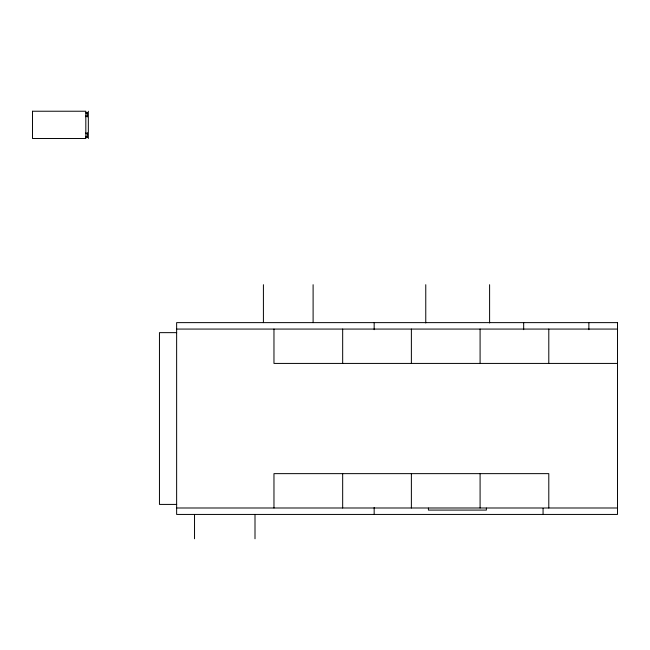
<?xml version="1.0" encoding="UTF-8"?>
<svg xmlns="http://www.w3.org/2000/svg" width="650" height="650" viewBox="0 0 650 650"><rect width="100%" height="100%" fill="white"/><g stroke="black" fill="none" stroke-linecap="round" stroke-linejoin="round"><path stroke-width="0.97" d="M88.327 138.507L88.327 111.231M263.412 322.627L263.412 284.7M85.824 112.946L87.254 112.946M85.824 116.35L87.254 116.35M87.254 133.396L85.824 133.396L85.824 132.957M85.824 136.801L87.254 136.801M176.638 329.071L617.5 329.071M176.67 332.646L159.453 332.646L159.453 504.416L176.67 504.416M617.5 363.423L273.967 363.423L273.967 329.071M176.638 507.991L617.5 507.991M588.876 322.627L588.876 329.672M548.795 329.071L548.795 363.423M548.795 507.991L548.795 473.639L273.967 473.639L273.967 507.991M543.067 508.422L543.067 514.434M523.673 322.627L523.673 329.672M489.604 284.7L489.604 322.977M486.387 508.089L486.387 510.087L428.415 510.087L428.415 508.089M480.09 329.071L480.09 363.423M480.09 473.639L480.09 507.991M425.766 284.7L425.766 322.977M411.377 329.071L411.377 363.423M411.377 473.639L411.377 507.991M374.164 322.627L374.164 329.68M374.164 507.496L374.164 514.434M342.672 329.071L342.672 363.423M342.672 473.639L342.672 507.991M313.105 284.7L313.105 322.627M255.003 514.434L255.003 538.769M194.529 514.434L194.529 538.769M87.254 113.344L87.254 112.499L87.254 116.789L87.254 115.944M87.254 133.794L87.254 132.957L87.254 137.248L87.254 136.403M85.824 115.944L85.824 116.789M85.824 136.403L85.824 137.239M32.5 111.231L32.5 138.507L85.824 138.507L85.824 111.231L32.5 111.231M617.5 322.627L176.638 322.627L176.638 514.434L617.5 514.434L617.5 322.627"/></g></svg>
